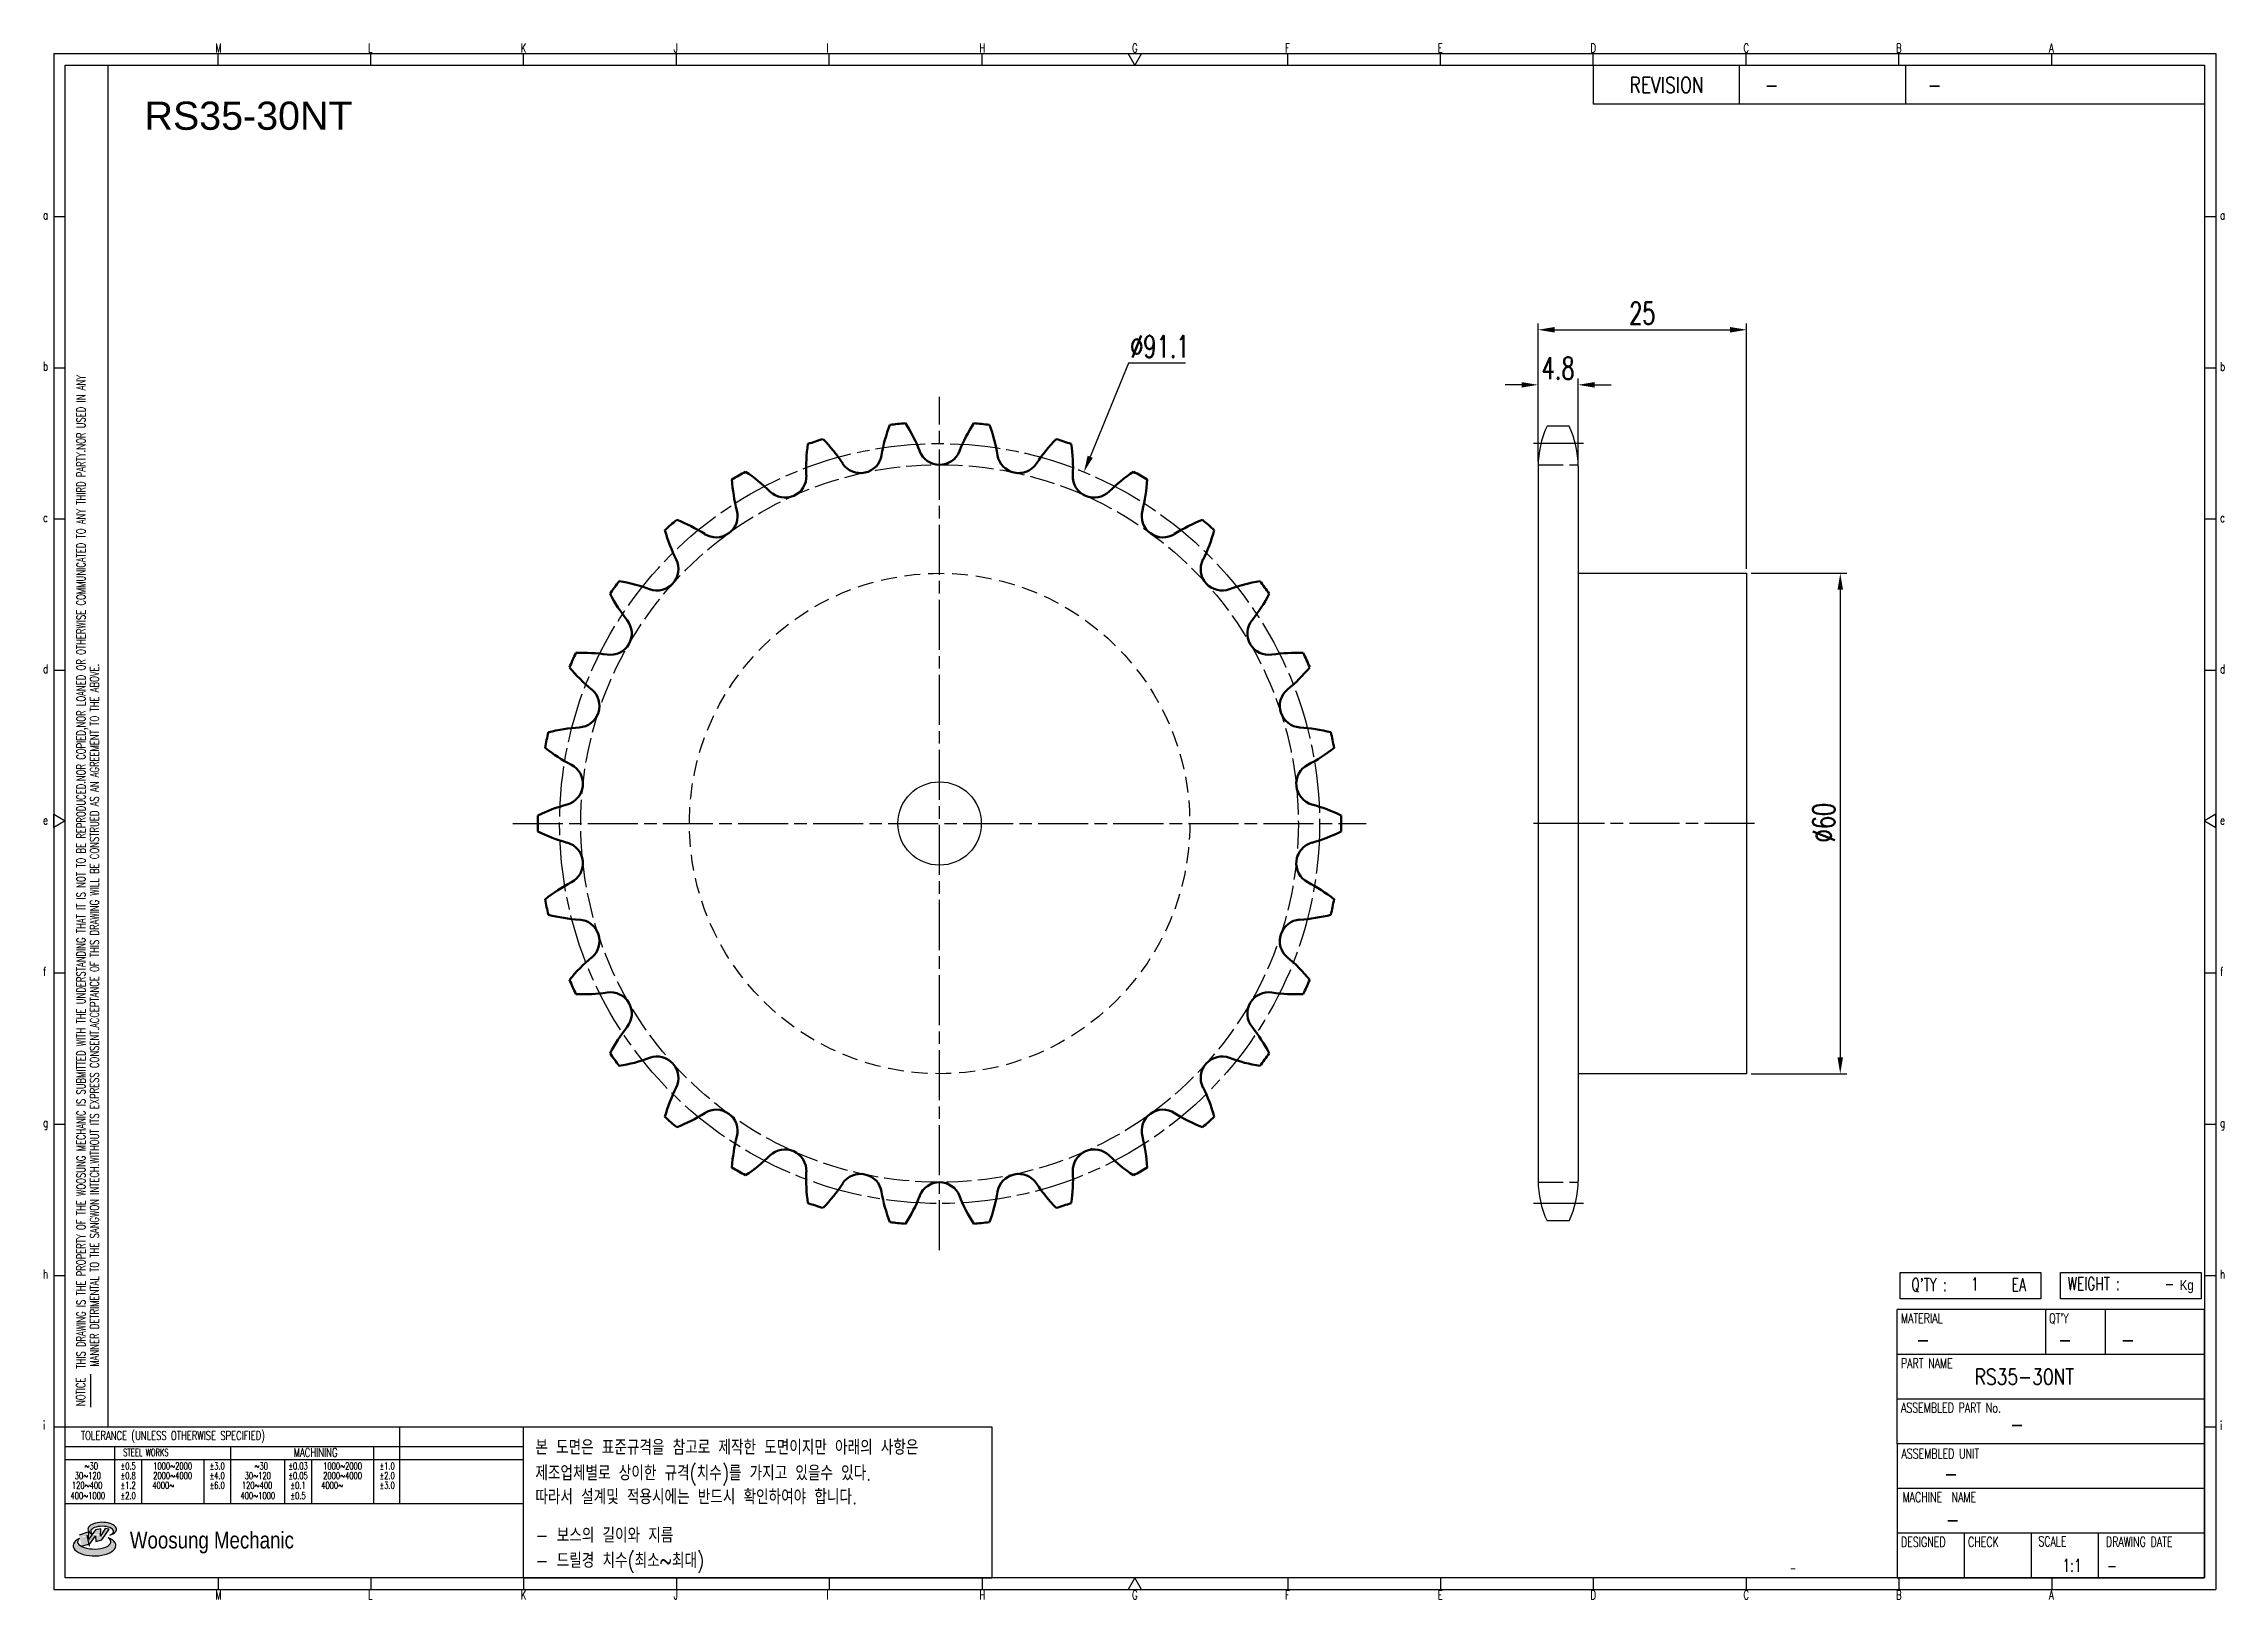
# Model space of a CAD drawing. Header units: millimetres. Extents: x -44811 to -44550, y 1096 to 1283.
import ezdxf
from ezdxf.enums import TextEntityAlignment as Align

# ---------------------------------------------------------------- set-up
doc = ezdxf.new("R2010")
doc.units = ezdxf.units.MM
for name, pattern in [('AM_ISO02W050', [7.5, 6, -1.5]), ('AM_ISO02W050x2', [3.75, 3, -0.75]), ('AM_ISO08W050', [18, 12, -1.5, 3, -1.5]), ('AM_ISO08W050x2', [9, 6, -0.75, 1.5, -0.75]), ('HIDDEN', [9.525, 6.35, -3.175])]:
    doc.linetypes.add(name, pattern=pattern)
for name, color, linetype, lineweight in [('AM_0N', 7, 'Continuous', 50), ('AM_3N', 6, 'AM_ISO02W050', 25), ('AM_7', 4, 'AM_ISO08W050', 25), ('AM_7N', 4, 'AM_ISO08W050', 25)]:
    doc.layers.add(name, color=color, linetype=linetype, lineweight=lineweight)
for name, color, linetype in [('HL', 2, 'HIDDEN'), ('S-DIM', 7, 'Continuous'), ('TITLE', 7, 'Continuous'), ('도면레이아웃', 7, 'Continuous')]:
    doc.layers.add(name, color=color, linetype=linetype)
doc.styles.add('HAN', font='ROMANS.shx', dxfattribs={"width": 0.7, "bigfont": 'whgtxt.shx'})
doc.styles.add('HKD_ST2', font='romans.shx', dxfattribs={"width": 0.7, "height": 4, "bigfont": '@extfont2.shx'})
doc.styles.add('HSG', font='SIMPLEX.shx', dxfattribs={"width": 0.7, "bigfont": 'HSG.shx'})
doc.styles.add('ROMANS', font='romans.shx', dxfattribs={"width": 0.7, "bigfont": 'whgtxt.shx'})
doc.styles.add('SLDTEXTSTYLE4', font='arial.ttf', dxfattribs={"width": 0.8})
doc.styles.get("Standard").update_dxf_attribs({"font": 'arial.ttf'})
doc.dimstyles.new('APP3.5', dxfattribs={"dimscale": 1.1, "dimtxt": 2.4, "dimasz": 1.8, "dimexe": 0.7, "dimexo": 0.5, "dimgap": 0.6, "dimtad": 1, "dimtoh": 1, "dimdec": 1, "dimrnd": 0.01, "dimzin": 9, "dimdsep": 46, "dimtxsty": 'HSG', "dimcen": 0, "dimclrd": 1, "dimclre": 1, "dimclrt": 256, "dimazin": 2, "dimtp": 1, "dimtm": 1, "dimtfac": 0.5, "dimtdec": 1, "dimtofl": 0, "dimtmove": 0, "dimatfit": 3, "dimfxl": 0, "dimtvp": 1, "dimtolj": 2, "dimlwd": -1, "dimlwe": -1, "dimarcsym": 0})

# ---------------------------------------------------------------- blocks, each defined once
blk = doc.blocks.new('SUYWSHJH')
at = {"layer": '도면레이아웃'}
h = blk.add_hatch(color=10, dxfattribs=at)
h.paths.add_polyline_path([(1.544, 35.177), (1.554, 34.966), (1.779, 35.034), (2.054, 35.422), (1.908, 35.446), (1.728, 35.167), (1.741, 35.439), (1.547, 35.405), (1.292, 35.041), (1.295, 35.33), (0.943, 35.208), (1.03, 34.8), (1.336, 34.885)])
edge = h.paths.add_edge_path()
edge.add_ellipse((1.795, 35.421), major_axis=(-0.53, 0), ratio=0.487785, start_angle=122.36065, end_angle=403.39574)
edge.add_line((1.411, 35.244), (1.419, 35.261))
edge.add_ellipse((1.798, 35.344), major_axis=(-0.423, 0), ratio=0.444396, start_angle=131.58977, end_angle=386.19408, ccw=False)
edge = h.paths.add_edge_path()
edge.add_ellipse((1.512, 34.815), major_axis=(-0.793, 0), ratio=0.480113, start_angle=314.67633, end_angle=590.85213)
edge.add_ellipse((1.501, 34.958), major_axis=(-0.62, 0), ratio=0.43311, start_angle=331.7024, end_angle=574.42495, ccw=False)
for p, q in [((0, 90.118), (80.15, 90.118)), ((0, 90.118), (0, 33.191)), ((6.089, 89.693), (6.089, 90.118)), ((11.753, 89.693), (11.753, 90.118)), ((17.418, 89.693), (17.418, 90.118)), ((23.082, 89.693), (23.082, 90.118)), ((28.746, 89.693), (28.746, 90.118)), ((34.411, 89.693), (34.411, 90.118)), ((45.739, 89.693), (45.739, 90.118)), ((51.404, 89.693), (51.404, 90.118)), ((57.068, 89.693), (57.068, 90.118)), ((62.732, 89.693), (62.732, 90.118)), ((68.397, 89.693), (68.397, 90.118)), ((74.061, 89.693), (74.061, 90.118)), ((80.15, 90.118), (80.15, 33.191)), ((0, 84.085), (0.425, 84.085)), ((79.725, 84.085), (80.15, 84.085)), ((0, 78.478), (0.425, 78.478)), ((79.725, 78.478), (80.15, 78.478)), ((0, 72.87), (0.425, 72.87)), ((79.725, 72.87), (80.15, 72.87)), ((0, 67.262), (0.425, 67.262)), ((79.725, 67.262), (80.15, 67.262)), ((0, 56.047), (0.425, 56.047)), ((79.725, 56.047), (80.15, 56.047)), ((0, 50.439), (0.425, 50.439)), ((79.725, 50.439), (80.15, 50.439)), ((0, 44.832), (0.425, 44.832)), ((79.725, 44.832), (80.15, 44.832)), ((1.377, 39.947), (1.377, 41.174)), ((0, 39.224), (0.425, 39.224)), ((79.725, 39.224), (80.15, 39.224)), ((0, 33.191), (80.15, 33.191)), ((6.089, 33.616), (6.089, 33.191)), ((11.753, 33.616), (11.753, 33.191)), ((17.418, 33.616), (17.418, 33.191)), ((23.082, 33.616), (23.082, 33.191)), ((28.746, 33.616), (28.746, 33.191)), ((34.411, 33.616), (34.411, 33.191)), ((45.739, 33.616), (45.739, 33.191)), ((51.404, 33.616), (51.404, 33.191)), ((57.068, 33.616), (57.068, 33.191)), ((62.732, 33.616), (62.732, 33.191)), ((68.397, 33.616), (68.397, 33.191)), ((74.061, 33.616), (74.061, 33.191))]:
    blk.add_line(p, q)
at = {"color": 2}
for p, q in [((2.017, 39.224), (2.017, 89.693)), ((0.425, 39.224), (17.418, 39.224)), ((12.816, 39.224), (12.816, 36.382)), ((17.418, 33.616), (17.418, 39.224)), ((0.425, 38.487), (17.418, 38.487)), ((0.425, 38.012), (17.418, 38.012)), ((2.257, 38.487), (2.257, 36.382)), ((3.257, 38.012), (3.257, 36.382)), ((5.557, 38.012), (5.557, 36.382)), ((6.557, 38.5), (6.557, 36.382)), ((8.557, 38.012), (8.557, 36.382)), ((9.557, 38.026), (9.557, 36.382)), ((11.857, 38.487), (11.857, 36.382)), ((0.425, 36.382), (17.418, 36.382))]:
    blk.add_line(p, q, dxfattribs=at)
at = {"color": 6, "ltscale": 0.5}
for p, q in [((57.068, 89.693), (57.068, 88.246)), ((62.47, 89.693), (62.47, 88.246)), ((68.635, 89.693), (68.635, 88.246)), ((79.725, 88.246), (57.068, 88.246)), ((68.336, 38.59), (68.336, 43.563)), ((79.725, 43.563), (68.336, 43.563)), ((73.827, 43.563), (73.827, 41.905)), ((76.037, 43.563), (76.037, 41.905)), ((79.725, 38.59), (79.725, 43.563)), ((79.725, 41.905), (68.336, 41.905)), ((79.725, 40.248), (68.336, 40.248)), ((68.336, 38.59), (68.336, 33.616)), ((79.725, 38.59), (68.336, 38.59)), ((79.725, 33.616), (79.725, 38.59)), ((79.725, 36.932), (68.336, 36.932)), ((79.725, 35.274), (68.336, 35.274)), ((70.822, 33.616), (70.822, 35.274)), ((73.309, 33.616), (73.309, 35.274)), ((75.796, 33.616), (75.796, 35.274)), ((68.336, 33.616), (79.725, 33.616))]:
    blk.add_line(p, q, dxfattribs=at)
for points in [[(40.075, 89.693), (39.83, 90.118), (40.32, 90.118)], [(0.425, 89.693), (79.725, 89.693), (79.725, 33.616), (0.425, 33.616)], [(0.425, 61.679), (0, 61.433), (0, 61.924)], [(79.725, 61.679), (80.15, 61.433), (80.15, 61.924)], [(40.075, 33.616), (39.83, 33.191), (40.32, 33.191)]]:
    blk.add_lwpolyline(points, close=True)
at = {"layer": 'TITLE', "color": 20}
for p, q in [((68.449, 43.961), (68.449, 44.936)), ((68.449, 44.936), (73.654, 44.936)), ((73.654, 44.936), (73.654, 43.961)), ((74.39, 43.961), (74.39, 44.936)), ((74.39, 44.936), (79.595, 44.936)), ((79.595, 44.936), (79.595, 43.961)), ((73.654, 43.961), (68.449, 43.961)), ((79.595, 43.961), (74.39, 43.961))]:
    blk.add_line(p, q, dxfattribs=at)
at = {"layer": '도면레이아웃'}
for p, q in [((1.295, 35.33), (0.943, 35.208)), ((1.03, 34.8), (1.336, 34.885)), ((1.224, 35.208), (1.311, 34.8)), ((1.224, 35.208), (1.224, 35.208)), ((1.547, 35.405), (1.292, 35.041)), ((1.292, 35.041), (1.295, 35.33)), ((1.336, 34.885), (1.544, 35.177)), ((1.419, 35.261), (1.411, 35.244)), ((1.544, 35.177), (1.554, 34.966)), ((1.741, 35.439), (1.547, 35.405)), ((1.554, 34.966), (1.779, 35.034)), ((1.908, 35.446), (1.728, 35.167)), ((1.728, 35.167), (1.741, 35.439)), ((1.779, 35.034), (2.054, 35.422)), ((2.054, 35.422), (1.908, 35.446))]:
    blk.add_line(p, q, dxfattribs=at)
for centre, major_axis, ratio, start_param, end_param in [((1.795, 35.421), (-0.53, 0), 0.487785, 2.135596, 7.040584), ((1.512, 34.815), (-0.793, 0), 0.480113, 5.492138, 10.312315), ((1.501, 34.958), (-0.62, 0), 0.43311, 5.789299, 10.025607), ((1.798, 35.344), (-0.423, 0), 0.444396, 2.296675, 6.740358)]:
    blk.add_ellipse(centre, major_axis=major_axis, ratio=ratio, start_param=start_param, end_param=end_param, dxfattribs=at)
at = {"color": 4, "style": 'HKD_ST2', "width": 0.7}
for s, p in [('M', (5.988, 90.164)), ('L', (11.652, 90.164)), ('K', (17.316, 90.164)), ('J', (22.981, 90.164)), ('I', (28.645, 90.164)), ('H', (34.309, 90.164)), ('G', (39.974, 90.164)), ('F', (45.638, 90.164)), ('E', (51.302, 90.164)), ('D', (56.967, 90.164)), ('C', (62.631, 90.164)), ('B', (68.295, 90.164)), ('A', (73.96, 90.164)), ('a', (-0.395, 83.976)), ('a', (80.305, 83.97)), ('b', (-0.395, 78.368)), ('b', (80.305, 78.362)), ('c', (-0.395, 72.76)), ('c', (80.305, 72.754)), ('d', (-0.395, 67.153)), ('d', (80.305, 67.147)), ('e', (-0.395, 61.545)), ('e', (80.305, 61.539)), ('f', (-0.395, 55.937)), ('f', (80.305, 55.931)), ('g', (-0.395, 50.33)), ('g', (80.305, 50.324)), ('h', (-0.395, 44.722)), ('h', (80.305, 44.716)), ('i', (-0.395, 39.114)), ('i', (80.305, 39.108)), ('M', (5.988, 32.824)), ('L', (11.652, 32.824)), ('K', (17.316, 32.824)), ('J', (22.981, 32.824)), ('I', (28.645, 32.824)), ('H', (34.309, 32.824)), ('G', (39.974, 32.824)), ('F', (45.638, 32.824)), ('E', (51.302, 32.824)), ('D', (56.967, 32.824)), ('C', (62.631, 32.824)), ('B', (68.295, 32.824)), ('A', (73.96, 32.824))]:
    blk.add_text(s, height=0.326, dxfattribs=at).set_placement(p)
for s, height, style, width, p in [('REVISION', 0.5806, 'HAN', 0.8, (58.415, 88.664)), ('-', 0.581, 'HAN', 0.8, (63.426, 88.664)), ('-', 0.581, 'HAN', 0.8, (69.468, 88.664)), ("Q'TY : ", 0.4746, 'HKD_ST2', 0.7, (68.857, 44.253)), ('1', 0.475, 'HKD_ST2', 0.7, (71.071, 44.275)), ('EA', 0.4746, 'HKD_ST2', 0.7, (72.578, 44.253)), ('WEIGHT : ', 0.4746, 'HKD_ST2', 0.7, (74.65, 44.286)), ('-', 0.581, 'HAN', 0.8, (69.029, 42.157)), ('-', 0.581, 'HAN', 0.8, (74.289, 42.157)), ('-', 0.581, 'HAN', 0.8, (76.623, 42.157)), ('-', 0.581, 'HAN', 0.8, (72.515, 39.013)), ('-', 0.581, 'HAN', 0.8, (70.067, 37.189)), ('-', 0.581, 'HAN', 0.8, (70.126, 35.48)), ('1:1', 0.4746, 'HKD_ST2', 0.7, (74.458, 33.848)), ('-', 0.475, 'HKD_ST2', 0.7, (76.112, 33.837))]:
    blk.add_text(s, height=height, dxfattribs=dict(style=style, width=width)).set_placement(p)
at = {"color": 1, "style": 'HKD_ST2', "width": 0.7}
for s, p in [(' THIS DRAWING IS THE PROPERTY OF THE WOOSUNG MECHANIC IS SUBMITTED WITH THE UNDERSTANDING THAT IT IS NOT TO BE REPRODUCED.NOR COPIED,NOR LOANED OR OTHERWISE COMMUNICATED TO ANY THIRD PARTY.NOR USED IN ANY', (1.173, 41.217)), ('MANNER DETRIMENTAL TO THE SANGWON INTECH.WITHOUT ITS EXPRESS CONSENT.ACCEPTANCE OF THIS DRAWING WILL BE CONSTRUED AS AN AGREEMENT TO THE ABOVE.', (1.672, 41.447))]:
    blk.add_text(s, height=0.326266, rotation=90, dxfattribs=at).set_placement(p)
at = {"style": 'HKD_ST2', "width": 0.7}
blk.add_text('-', height=0.475, dxfattribs=at).set_placement((78.613, 44.286), align=Align.RIGHT)
at = {"color": 4, "style": 'HKD_ST2', "width": 0.7}
for s, height, p in [('MATERIAL', 0.3651, (68.474, 43.425)), ("QT'Y", 0.3651, (73.965, 43.425)), ('PART NAME', 0.3651, (68.474, 41.756)), ('ASSEMBLED PART No.', 0.36511, (68.474, 40.109)), ('ASSEMBLED UNIT', 0.36511, (68.49, 38.408)), ('MACHINE  NAME', 0.36511, (68.532, 36.794)), ('DESIGNED', 0.3651, (68.474, 35.136)), ('CHECK', 0.3651, (70.961, 35.136)), ('SCALE', 0.3651, (73.566, 35.153)), ('DRAWING DATE', 0.36511, (76.071, 35.141))]:
    blk.add_text(s, height=height, dxfattribs=at).set_placement(p, align=Align.TOP_LEFT)
at = {"style": 'HKD_ST2', "width": 0.7}
blk.add_text('NOTICE', height=0.3263, rotation=90, dxfattribs=at).set_placement((1.163, 39.988))
for s, height, style, width, p in [('TOLERANCE (UNLESS OTHERWISE SPECIFIED)', 0.32627, 'HKD_ST2', 0.7, (4.417, 38.896)), ('-', 0.326, 'ROMANS', 0.65, (64.469, 33.975))]:
    blk.add_text(s, height=height, dxfattribs=dict(style=style, width=width)).set_placement(p, align=Align.MIDDLE_CENTER)
at = {"color": 4, "style": 'HKD_ST2', "width": 0.7}
for s, height, p in [('STEEL WORKS', 0.26101, (3.416, 38.268)), ('MACHINING', 0.3263, (9.707, 38.27)), ('%%P0.5', 0.261, (2.757, 37.762)), ('%%P0.8', 0.261, (2.757, 37.411)), ('%%P3.0', 0.261, (6.057, 37.762)), ('%%P4.0', 0.261, (6.057, 37.411)), ('%%P0.03', 0.261, (9.057, 37.762)), ('%%P0.05', 0.261, (9.057, 37.411)), ('%%P1.0', 0.261, (12.357, 37.762)), ('%%P2.0', 0.261, (12.357, 37.411)), ('%%P1.2', 0.261, (2.757, 37.045)), ('%%P2.0', 0.261, (2.757, 36.67)), ('%%P6.0', 0.261, (6.057, 37.045)), ('%%P0.1', 0.261, (9.057, 37.045)), ('%%P0.5', 0.261, (9.057, 36.67)), ('%%P3.0', 0.261, (12.357, 37.045))]:
    blk.add_text(s, height=height, dxfattribs=at).set_placement(p, align=Align.MIDDLE)
for s, height, p in [('30%%126120', 0.261, (1.263, 37.411)), ('%%12630', 0.261, (1.389, 37.762)), ('2000%%1264000', 0.26101, (4.407, 37.411)), ('1000%%1262000', 0.26101, (4.407, 37.762)), ('30%%126120', 0.261, (7.563, 37.411)), ('%%12630', 0.261, (7.689, 37.762)), ('2000%%1264000', 0.26101, (10.707, 37.411)), ('1000%%1262000', 0.26101, (10.707, 37.762)), ('400%%1261000', 0.26101, (1.263, 36.67)), ('120%%126400', 0.26101, (1.237, 37.045)), ('4000%%126', 0.261, (4.061, 37.045)), ('400%%1261000', 0.26101, (7.563, 36.67)), ('120%%126400', 0.26101, (7.537, 37.045)), ('4000%%126', 0.261, (10.321, 37.045))]:
    blk.add_text(s, height=height, dxfattribs=at).set_placement(p, align=Align.MIDDLE_CENTER)
at = {"color": 1, "style": 'SLDTEXTSTYLE4', "width": 0.8}
blk.add_text('Woosung Mechanic', height=0.61957, dxfattribs=at).set_placement((2.822, 34.711))
at = {"layer": 'TITLE', "width": 0.8}
blk.add_text('Kg', height=0.3789, dxfattribs=at).set_placement((78.807, 44.286))
blk = doc.blocks.new('*D324')
at = {"layer": 'Defpoints', "color": 0, "transparency": 16777216}
for p in [(-44627.24, 1242), (-44632.03, 1232.24), (-44627.24, 1232.39)]:
    blk.add_point(p, dxfattribs=at)
at = {"layer": 'S-DIM', "color": 1, "transparency": 16777216}
for p, q in [((-44632.03, 1232.79), (-44632.03, 1242.77)), ((-44627.24, 1232.94), (-44627.24, 1242.77)), ((-44634.01, 1242), (-44635.99, 1242)), ((-44625.26, 1242), (-44623.28, 1242))]:
    blk.add_line(p, q, dxfattribs=at)
for points in [[(-44634.01, 1242.33), (-44634.01, 1241.67), (-44632.03, 1242)], [(-44625.26, 1242.33), (-44625.26, 1241.67), (-44627.24, 1242)]]:
    blk.add_solid(points, dxfattribs=at)
at = {"layer": 'S-DIM', "transparency": 16777216, "insert": (-44629.63, 1243.98), "char_height": 2.64, "attachment_point": 5, "style": 'HSG'}
blk.add_mtext('\\A2;4.8', dxfattribs=at)
blk = doc.blocks.new('*D325')
at = {"layer": 'Defpoints', "color": 0, "transparency": 16777216}
for p in [(-44607.03, 1248.6), (-44632.03, 1232.24), (-44607.03, 1219.4)]:
    blk.add_point(p, dxfattribs=at)
at = {"layer": 'S-DIM', "color": 1, "transparency": 16777216}
for p, q in [((-44632.03, 1232.79), (-44632.03, 1249.37)), ((-44630.05, 1248.6), (-44609.01, 1248.6)), ((-44607.03, 1219.95), (-44607.03, 1249.37))]:
    blk.add_line(p, q, dxfattribs=at)
for points in [[(-44630.05, 1248.93), (-44630.05, 1248.27), (-44632.03, 1248.6)], [(-44609.01, 1248.93), (-44609.01, 1248.27), (-44607.03, 1248.6)]]:
    blk.add_solid(points, dxfattribs=at)
at = {"layer": 'S-DIM', "transparency": 16777216, "insert": (-44619.53, 1250.58), "char_height": 2.64, "attachment_point": 5, "style": 'HSG'}
blk.add_mtext('\\A2;25', dxfattribs=at)
blk = doc.blocks.new('*D326')
at = {"layer": 'Defpoints', "color": 0, "transparency": 16777216}
for p in [(-44607.03, 1219.4), (-44607.03, 1159.4), (-44595.8, 1159.4)]:
    blk.add_point(p, dxfattribs=at)
at = {"layer": 'S-DIM', "color": 1, "transparency": 16777216}
for p, q in [((-44606.48, 1219.4), (-44595.03, 1219.4)), ((-44595.8, 1217.42), (-44595.8, 1161.38)), ((-44606.48, 1159.4), (-44595.03, 1159.4))]:
    blk.add_line(p, q, dxfattribs=at)
for points in [[(-44596.13, 1217.42), (-44595.47, 1217.42), (-44595.8, 1219.4)], [(-44596.13, 1161.38), (-44595.47, 1161.38), (-44595.8, 1159.4)]]:
    blk.add_solid(points, dxfattribs=at)
at = {"layer": 'S-DIM', "transparency": 16777216, "insert": (-44597.78, 1189.51), "char_height": 2.64, "attachment_point": 5, "rotation": 90, "style": 'HSG'}
blk.add_mtext('\\A2;%%c60', dxfattribs=at)
blk = doc.blocks.new('*D327')
at = {"layer": 'Defpoints', "color": 0, "transparency": 16777216}
for p in [(-44686.49, 1231.55), (-44721.1, 1147.25)]:
    blk.add_point(p, dxfattribs=at)
at = {"layer": 'S-DIM', "color": 1, "transparency": 16777216}
for p, q in [((-44681.13, 1244.6), (-44685.74, 1233.38)), ((-44674.31, 1244.6), (-44681.13, 1244.6))]:
    blk.add_line(p, q, dxfattribs=at)
blk.add_solid([(-44686.05, 1233.5), (-44685.43, 1233.25), (-44686.49, 1231.55)], dxfattribs=at)
at = {"layer": 'S-DIM', "transparency": 16777216, "insert": (-44677.39, 1246.58), "char_height": 2.64, "attachment_point": 5, "style": 'HSG'}
blk.add_mtext('\\A2;∅91.1', dxfattribs=at)

msp = doc.modelspace()

# ---------------------------------------------------------------- linework, layer by layer
for p, q in [((-44628.3, 1237.04), (-44630.96, 1237.04)), ((-44632.03, 1232.24), (-44632.03, 1146.56)), ((-44627.23, 1232.24), (-44627.23, 1146.56)), ((-44628.3, 1141.76), (-44630.96, 1141.76))]:
    msp.add_line(p, q)
msp.add_lwpolyline([(-44627.23, 1219.4), (-44607.03, 1219.4), (-44607.03, 1159.4), (-44627.23, 1159.4)])
at = {"color": 4}
msp.add_lwpolyline([(-44753.68, 1117.07), (-44697.52, 1117.07), (-44697.52, 1098.93), (-44753.68, 1098.93)], close=True, dxfattribs=at)
msp.add_circle((-44703.8, 1189.4), 5)
for centre, start, end in [((-44620.73, 1232.24), 154.8633, 180), ((-44638.53, 1232.24), 0, 25.1367), ((-44620.73, 1146.56), 180, 205.1367), ((-44638.53, 1146.56), 334.8633, 0)]:
    msp.add_arc(centre, 11.3, start, end)
at = {"layer": 'AM_0N'}
for centre, radius, start, end in [((-44691.51, 1230.35), 19.51, 159.4424, 170.5), ((-44703.8, 1189.4), 48.17, 94.8768, 97.1232), ((-44724.33, 1226.9), 19.51, 21.5, 32.5576), ((-44683.26, 1226.9), 19.51, 147.4424, 158.5), ((-44703.8, 1189.4), 48.17, 82.8768, 85.1232), ((-44716.09, 1230.35), 19.51, 9.5, 20.5576), ((-44700.29, 1232.01), 19.51, 171.4424, 182.5), ((-44703.8, 1189.4), 48.17, 106.8768, 109.1232), ((-44731.68, 1221.81), 19.51, 33.5, 44.5576), ((-44675.91, 1221.81), 19.51, 135.4424, 146.5), ((-44703.8, 1189.4), 48.17, 70.8768, 73.1232), ((-44707.31, 1232.01), 19.51, 357.5, 8.5576), ((-44713.28, 1233.99), 2.57, 213.5, 350.5), ((-44703.8, 1234.99), 2.57, 201.5, 338.5), ((-44694.32, 1233.99), 2.57, 189.5, 326.5), ((-44703.8, 1189.4), 48.17, 118.8768, 121.1232), ((-44709.22, 1231.81), 19.51, 183.4424, 194.5), ((-44737.81, 1215.3), 19.51, 45.5, 56.5576), ((-44722.34, 1231.04), 2.57, 225.5, 2.5), ((-44685.26, 1231.04), 2.57, 177.5, 314.5), ((-44669.79, 1215.3), 19.51, 123.4424, 134.5), ((-44703.8, 1189.4), 48.17, 58.8768, 61.1232), ((-44698.37, 1231.81), 19.51, 345.5, 356.5576), ((-44730.59, 1226.28), 2.57, 237.5, 14.5), ((-44677, 1226.28), 2.57, 165.5, 302.5), ((-44703.8, 1189.4), 48.17, 130.8768, 133.1232), ((-44717.92, 1229.75), 19.51, 195.4424, 206.5), ((-44742.45, 1207.66), 19.51, 57.5, 68.5576), ((-44665.14, 1207.66), 19.51, 111.4424, 122.5), ((-44703.8, 1189.4), 48.17, 46.8768, 49.1232), ((-44689.67, 1229.75), 19.51, 333.5, 344.5576), ((-44737.68, 1219.9), 2.57, 249.5, 26.5), ((-44669.92, 1219.9), 2.57, 153.5, 290.5), ((-44703.8, 1189.4), 48.17, 142.8768, 145.1232), ((-44726, 1225.93), 19.51, 207.4424, 218.5), ((-44745.41, 1199.23), 19.51, 69.5, 80.5576), ((-44662.19, 1199.23), 19.51, 99.4424, 110.5), ((-44681.59, 1225.93), 19.51, 321.5, 332.5576), ((-44703.8, 1189.4), 48.17, 34.8768, 37.1232), ((-44743.28, 1212.19), 2.57, 261.5, 38.5), ((-44664.32, 1212.19), 2.57, 141.5, 278.5), ((-44703.8, 1189.4), 48.17, 154.8768, 157.1232), ((-44733.11, 1220.52), 19.51, 219.4424, 230.5), ((-44746.54, 1190.36), 19.51, 81.5, 92.5576), ((-44661.06, 1190.36), 19.51, 87.4424, 98.5), ((-44674.48, 1220.52), 19.51, 309.5, 320.5576), ((-44703.8, 1189.4), 48.17, 22.8768, 25.1232), ((-44747.15, 1203.49), 2.57, 273.5, 50.5), ((-44660.44, 1203.49), 2.57, 129.5, 266.5), ((-44703.8, 1189.4), 48.17, 166.8768, 169.1232), ((-44745.81, 1181.45), 19.51, 93.5, 104.5576), ((-44661.79, 1181.45), 19.51, 75.4424, 86.5), ((-44703.8, 1189.4), 48.17, 10.8768, 13.1232), ((-44738.94, 1213.74), 19.51, 231.4424, 242.5), ((-44668.65, 1213.74), 19.51, 297.5, 308.5576), ((-44749.14, 1194.16), 2.57, 285.5, 62.5), ((-44658.46, 1194.16), 2.57, 117.5, 254.5), ((-44703.8, 1189.4), 48.17, 178.8768, 181.1232), ((-44743.24, 1172.89), 19.51, 105.5, 116.5576), ((-44664.36, 1172.89), 19.51, 63.4424, 74.5), ((-44703.8, 1189.4), 48.17, 358.8768, 1.1232), ((-44743.24, 1205.9), 19.51, 243.4424, 254.5), ((-44664.36, 1205.9), 19.51, 285.5, 296.5576), ((-44749.14, 1184.63), 2.57, 297.5, 74.5), ((-44658.46, 1184.63), 2.57, 105.5, 242.5), ((-44738.94, 1165.05), 19.51, 117.5, 128.5576), ((-44668.65, 1165.05), 19.51, 51.4424, 62.5), ((-44703.8, 1189.4), 48.17, 190.8768, 193.1232), ((-44703.8, 1189.4), 48.17, 346.8768, 349.1232), ((-44745.81, 1197.34), 19.51, 255.4424, 266.5), ((-44747.15, 1175.31), 2.57, 309.5, 86.5), ((-44660.44, 1175.31), 2.57, 93.5, 230.5), ((-44661.79, 1197.34), 19.51, 273.5, 284.5576), ((-44733.11, 1158.28), 19.51, 129.5, 140.5576), ((-44674.48, 1158.28), 19.51, 39.4424, 50.5), ((-44703.8, 1189.4), 48.17, 202.8768, 205.1232), ((-44746.54, 1188.43), 19.51, 267.4424, 278.5), ((-44743.28, 1166.6), 2.57, 321.5, 98.5), ((-44664.32, 1166.6), 2.57, 81.5, 218.5), ((-44661.06, 1188.43), 19.51, 261.5, 272.5576), ((-44703.8, 1189.4), 48.17, 334.8768, 337.1232), ((-44726, 1152.86), 19.51, 141.5, 152.5576), ((-44681.59, 1152.86), 19.51, 27.4424, 38.5), ((-44703.8, 1189.4), 48.17, 214.8768, 217.1232), ((-44745.41, 1179.57), 19.51, 279.4424, 290.5), ((-44737.68, 1158.89), 2.57, 333.5, 110.5), ((-44669.92, 1158.89), 2.57, 69.5, 206.5), ((-44662.19, 1179.57), 19.51, 249.5, 260.5576), ((-44703.8, 1189.4), 48.17, 322.8768, 325.1232), ((-44717.92, 1149.05), 19.51, 153.5, 164.5576), ((-44689.67, 1149.05), 19.51, 15.4424, 26.5), ((-44703.8, 1189.4), 48.17, 226.8768, 229.1232), ((-44742.45, 1171.13), 19.51, 291.4424, 302.5), ((-44730.59, 1152.52), 2.57, 345.5, 122.5), ((-44677, 1152.52), 2.57, 57.5, 194.5), ((-44665.14, 1171.13), 19.51, 237.5, 248.5576), ((-44703.8, 1189.4), 48.17, 310.8768, 313.1232), ((-44709.22, 1146.99), 19.51, 165.5, 176.5576), ((-44698.37, 1146.99), 19.51, 3.4424, 14.5), ((-44703.8, 1189.4), 48.17, 238.8768, 241.1232), ((-44737.81, 1163.5), 19.51, 303.4424, 314.5), ((-44722.34, 1147.75), 2.57, 357.5, 134.5), ((-44685.26, 1147.75), 2.57, 45.5, 182.5), ((-44669.79, 1163.5), 19.51, 225.5, 236.5576), ((-44703.8, 1189.4), 48.17, 298.8768, 301.1232), ((-44700.29, 1146.79), 19.51, 177.5, 188.5576), ((-44731.68, 1156.99), 19.51, 315.4424, 326.5), ((-44713.28, 1144.81), 2.57, 9.5, 146.5), ((-44703.8, 1143.81), 2.57, 21.5, 158.5), ((-44694.32, 1144.81), 2.57, 33.5, 170.5), ((-44675.91, 1156.99), 19.51, 213.5, 224.5576), ((-44707.31, 1146.79), 19.51, 351.4424, 2.5), ((-44703.8, 1189.4), 48.17, 250.8768, 253.1232), ((-44691.51, 1148.45), 19.51, 189.5, 200.5576), ((-44724.33, 1151.9), 19.51, 327.4424, 338.5), ((-44683.26, 1151.9), 19.51, 201.5, 212.5576), ((-44716.09, 1148.45), 19.51, 339.4424, 350.5), ((-44703.8, 1189.4), 48.17, 286.8768, 289.1232), ((-44703.8, 1189.4), 48.17, 262.8768, 265.1232), ((-44703.8, 1189.4), 48.17, 274.8768, 277.1232)]:
    msp.add_arc(centre, radius, start, end, dxfattribs=at)
at = {"layer": 'AM_3N', "linetype": 'AM_ISO02W050x2'}
for p, q in [((-44632.03, 1232.39), (-44627.24, 1232.39)), ((-44632.03, 1146.4), (-44627.24, 1146.4))]:
    msp.add_line(p, q, dxfattribs=at)
msp.add_circle((-44703.8, 1189.4), 43.02, dxfattribs=at)
at = {"layer": 'AM_7', "linetype": 'AM_ISO08W050x2'}
for p, q in [((-44626.58, 1234.96), (-44632.69, 1234.96)), ((-44626.58, 1189.4), (-44632.69, 1189.4)), ((-44606.08, 1189.4), (-44632.69, 1189.4)), ((-44626.58, 1143.84), (-44632.69, 1143.84))]:
    msp.add_line(p, q, dxfattribs=at)
msp.add_circle((-44703.8, 1189.4), 45.56, dxfattribs=at)
at = {"layer": 'AM_7N', "linetype": 'AM_ISO08W050x2'}
for p, q in [((-44703.8, 1138.23), (-44703.8, 1240.57)), ((-44754.97, 1189.4), (-44652.63, 1189.4))]:
    msp.add_line(p, q, dxfattribs=at)
at = {"layer": 'HL', "ltscale": 0.3}
msp.add_circle((-44703.8, 1189.4), 30, dxfattribs=at)

# ---------------------------------------------------------------- block references
at = {"xscale": 3.234877041787919, "yscale": 3.234877041787919, "zscale": 3.234877041787919}
msp.add_blockref('SUYWSHJH', (-44810.02, 990.19), dxfattribs=at)

# ---------------------------------------------------------------- texts
at = {"color": 2}
msp.add_text('RS35-30NT', height=3.38, dxfattribs=at).set_placement((-44799.13, 1272.58))
at = {"style": 'HAN', "width": 0.8}
msp.add_text('RS35-30NT', height=1.878, dxfattribs=at).set_placement((-44579.68, 1122.12))
at = {"color": 4, "style": 'HAN', "width": 0.8}
for s, p in [('본 도면은 표준규격을 참고로 제작한 도면이지만 아래의 사항은', (-44752.27, 1113.71)), ('제조업체별로 상이한 규격(치수)를 가지고 있을수 있다.', (-44752.27, 1110.63)), ('따라서 설계및 적용시에는 반드시 확인하여야 합니다.', (-44752.27, 1107.77)), ('- 보스의 길이와 지름', (-44752.27, 1103.17)), ('- 드릴경 치수(최소~최대)', (-44752.27, 1100.14))]:
    msp.add_text(s, height=1.7771, dxfattribs=at).set_placement(p)

# ---------------------------------------------------------------- dimensions: what is measured, and where the dimension line sits
at = {"layer": 'S-DIM'}
dim = msp.add_linear_dim(base=(-44607.03, 1248.6), p1=(-44632.03, 1232.24), p2=(-44607.03, 1219.4), dimstyle='APP3.5', dxfattribs=at)
dim.commit()
dim.dimension.update_dxf_attribs({"geometry": '*D325', "text_midpoint": (-44619.53, 1250.58)})
dim = msp.add_diameter_dim_2p(p1=(-44721.1, 1147.25), p2=(-44686.49, 1231.55), dimstyle='APP3.5', dxfattribs=at)
dim.commit()
dim.dimension.update_dxf_attribs({"geometry": '*D327', "text_midpoint": (-44677.39, 1244.6), "dimtype": 163})
dim = msp.add_linear_dim(base=(-44627.24, 1242), p1=(-44632.03, 1232.24), p2=(-44627.24, 1232.39), dimstyle='APP3.5', dxfattribs=at)
dim.commit()
dim.dimension.update_dxf_attribs({"geometry": '*D324', "text_midpoint": (-44629.63, 1242), "dimtype": 160})
dim = msp.add_linear_dim(base=(-44595.8, 1159.4), p1=(-44607.03, 1219.4), p2=(-44607.03, 1159.4), angle=90, text='%%c<>', dimstyle='APP3.5', dxfattribs=at)
dim.commit()
dim.dimension.update_dxf_attribs({"geometry": '*D326', "text_midpoint": (-44595.8, 1189.51), "dimtype": 160})

doc.saveas('drawing.dxf')
